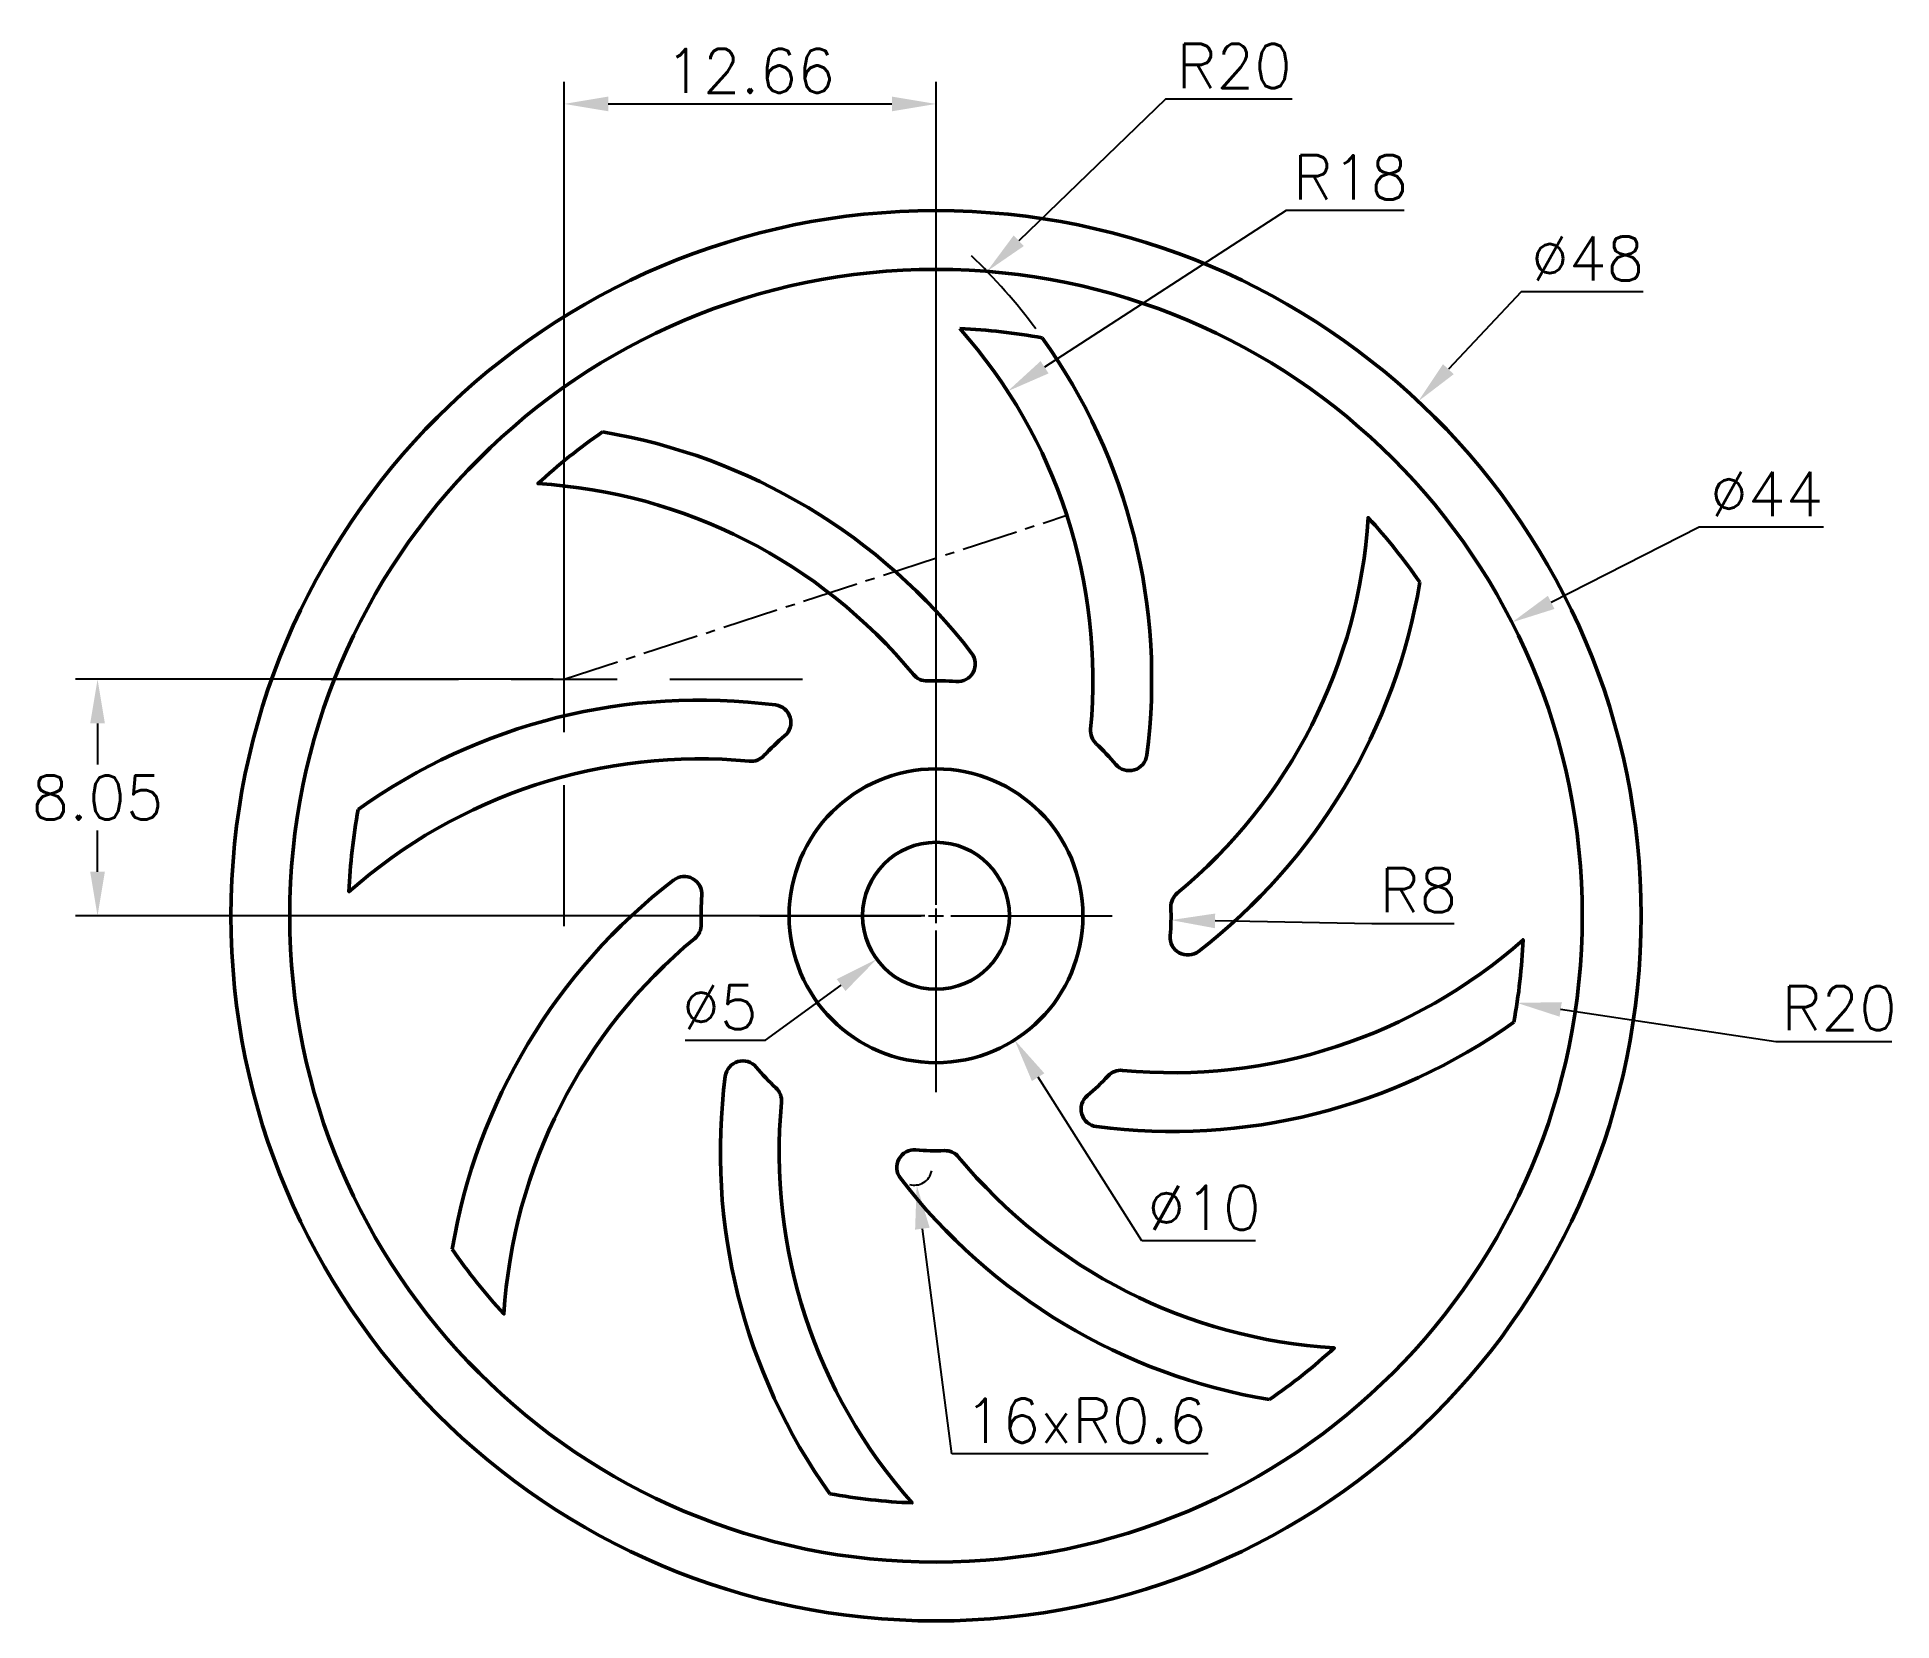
# Model space of a CAD drawing. Header units: millimetres. Extents: x 119.6 to 182.7, y 147.3 to 201.2.
import ezdxf

# ---------------------------------------------------------------- set-up
doc = ezdxf.new("R2010")
doc.units = ezdxf.units.MM
doc.linetypes.add('CENTER2', pattern=[28.575, 19.05, -3.175, 3.175, -3.175])
doc.layers.add('Dim', color=252, linetype='Continuous', transparency=0.4)
doc.styles.get("Standard").update_dxf_attribs({"font": 'simplex.shx'})
doc.dimstyles.new('ISO-25', dxfattribs={"dimscale": 0.6, "dimtxt": 2.5, "dimasz": 2.5, "dimexe": 1.25, "dimexo": 0.625, "dimtad": 1, "dimtih": 1, "dimtoh": 1, "dimdsep": 46, "dimtxsty": 'Standard', "dimcen": 0, "dimadec": 0, "dimazin": 0, "dimtfac": 1, "dimtofl": 0, "dimtmove": 0, "dimatfit": 3, "dimfxl": 1, "dimarcsym": 0})

# ---------------------------------------------------------------- blocks, each defined once
blk = doc.blocks.new('*D4')
at = {"layer": 'Defpoints', "color": 0, "transparency": 16777216}
for p in [(150.183, 171.304), (169.962, 168.339)]:
    blk.add_point(p, dxfattribs=at)
at = {"layer": 'Dim', "color": 0, "lineweight": -2, "transparency": 16777216}
for p, q in [((178.767, 167.019), (171.446, 168.116)), ((182.721, 167.019), (178.767, 167.019))]:
    blk.add_line(p, q, dxfattribs=at)
at = {"layer": 'Dim', "color": 0, "transparency": 16777216}
blk.add_solid([(171.483, 168.364), (171.409, 167.869), (169.962, 168.339)], dxfattribs=at)
at = {"layer": 'Dim', "color": 0, "transparency": 16777216, "insert": (180.932, 168.16), "char_height": 1.5, "attachment_point": 5}
blk.add_mtext('R20', dxfattribs=at)
blk = doc.blocks.new('*D7')
at = {"layer": 'Defpoints', "color": 0, "transparency": 16777216}
for p in [(150.183, 171.304), (158.182, 171.157)]:
    blk.add_point(p, dxfattribs=at)
at = {"layer": 'Dim', "color": 0, "lineweight": -2, "transparency": 16777216}
for p, q in [((165.02, 171.032), (159.682, 171.13)), ((167.817, 171.032), (165.02, 171.032))]:
    blk.add_line(p, q, dxfattribs=at)
at = {"layer": 'Dim', "color": 0, "transparency": 16777216}
blk.add_solid([(159.686, 171.38), (159.677, 170.88), (158.182, 171.157)], dxfattribs=at)
at = {"layer": 'Dim', "color": 0, "transparency": 16777216, "insert": (166.606, 172.173), "char_height": 1.5, "attachment_point": 5}
blk.add_mtext('R8', dxfattribs=at)
blk = doc.blocks.new('*U12')
at = {"layer": 'Dim', "color": 0, "transparency": 16777216}
for p, q in [((0, 0.5), (0, 6)), ((-6, 0), (-0.5, 0)), ((0.5, 0), (6, 0)), ((0, -6), (0, -0.5))]:
    blk.add_line(p, q, dxfattribs=at)
at = {"layer": 'Dim', "color": 0, "linetype": 'Continuous', "transparency": 16777216}
for p, q in [((-0.25, 0), (0.25, 0)), ((0, -0.25), (0, 0.25))]:
    blk.add_line(p, q, dxfattribs=at)
blk = doc.blocks.new('*U15')
at = {"layer": 'Dim', "color": 0, "transparency": 16777216}
for p, q in [((0, 3.6), (0, 8.84)), ((-8.278, 0), (-3.6, 0)), ((3.6, 0), (8.11, 0)), ((0, -8.403), (0, -3.6))]:
    blk.add_line(p, q, dxfattribs=at)
at = {"layer": 'Dim', "color": 0, "linetype": 'Continuous', "transparency": 16777216}
for p, q in [((0, -1.8), (0, 1.8)), ((-1.8, 0), (1.8, 0))]:
    blk.add_line(p, q, dxfattribs=at)
blk = doc.blocks.new('*D16')
at = {"layer": 'Defpoints', "color": 0, "lineweight": 50, "transparency": 16777216}
for p in [(150.183, 198.936), (137.525, 179.353), (150.183, 171.304)]:
    blk.add_point(p, dxfattribs=at)
at = {"layer": 'Dim', "color": 0, "lineweight": -2, "transparency": 16777216}
for p, q in [((137.525, 179.728), (137.525, 199.686)), ((150.183, 171.679), (150.183, 199.686)), ((139.025, 198.936), (148.683, 198.936))]:
    blk.add_line(p, q, dxfattribs=at)
at = {"layer": 'Dim', "color": 0, "lineweight": 50, "transparency": 16777216}
for points in [[(139.025, 199.186), (139.025, 198.686), (137.525, 198.936)], [(148.683, 199.186), (148.683, 198.686), (150.183, 198.936)]]:
    blk.add_solid(points, dxfattribs=at)
at = {"layer": 'Dim', "color": 0, "transparency": 16777216, "insert": (143.854, 200.061), "char_height": 1.5, "attachment_point": 5}
blk.add_mtext('12.66', dxfattribs=at)
blk = doc.blocks.new('*D17')
at = {"layer": 'Defpoints', "color": 0, "lineweight": 50, "transparency": 16777216}
for p in [(121.642, 179.353), (137.525, 179.353), (150.183, 171.304)]:
    blk.add_point(p, dxfattribs=at)
at = {"layer": 'Dim', "color": 0, "lineweight": -2, "transparency": 16777216}
for p, q in [((137.15, 179.353), (120.892, 179.353)), ((121.642, 177.853), (121.642, 176.453)), ((121.642, 172.804), (121.642, 174.203)), ((149.808, 171.304), (120.892, 171.304))]:
    blk.add_line(p, q, dxfattribs=at)
at = {"layer": 'Dim', "color": 0, "lineweight": 50, "transparency": 16777216}
for points in [[(121.392, 177.853), (121.892, 177.853), (121.642, 179.353)], [(121.392, 172.804), (121.892, 172.804), (121.642, 171.304)]]:
    blk.add_solid(points, dxfattribs=at)
at = {"layer": 'Dim', "color": 0, "transparency": 16777216, "insert": (121.642, 175.328), "char_height": 1.5, "attachment_point": 5}
blk.add_mtext('8.05', dxfattribs=at)
blk = doc.blocks.new('*D18')
at = {"layer": 'Defpoints', "color": 0, "lineweight": 50, "transparency": 16777216}
for p in [(149.448, 162.736), (149.525, 162.141)]:
    blk.add_point(p, dxfattribs=at)
at = {"layer": 'Dim', "color": 0, "lineweight": -2, "transparency": 16777216}
for p, q in [((150.717, 152.994), (149.719, 160.653)), ((159.45, 152.994), (150.717, 152.994))]:
    blk.add_line(p, q, dxfattribs=at)
blk.add_arc((149.448, 162.736), 0.6, 253.37745, 349.04474, dxfattribs=at)
at = {"layer": 'Dim', "color": 0, "lineweight": 50, "transparency": 16777216}
blk.add_solid([(149.967, 160.686), (149.471, 160.621), (149.525, 162.141)], dxfattribs=at)
at = {"layer": 'Dim', "color": 0, "transparency": 16777216, "insert": (155.271, 154.119), "char_height": 1.5, "attachment_point": 5}
blk.add_mtext('16xR0.6', dxfattribs=at)
blk = doc.blocks.new('*D19')
at = {"layer": 'Defpoints', "color": 0, "lineweight": 50, "transparency": 16777216}
for p in [(151.92, 193.238), (137.525, 179.353)]:
    blk.add_point(p, dxfattribs=at)
at = {"layer": 'Dim', "color": 0, "lineweight": -2, "transparency": 16777216}
for p, q in [((157.997, 199.101), (152.999, 194.28)), ((162.301, 199.101), (157.997, 199.101))]:
    blk.add_line(p, q, dxfattribs=at)
blk.add_arc((137.525, 179.353), 20, 36.60101, 46.11817, dxfattribs=at)
at = {"layer": 'Dim', "color": 0, "lineweight": 50, "transparency": 16777216}
blk.add_solid([(152.826, 194.459), (153.173, 194.1), (151.92, 193.238)], dxfattribs=at)
at = {"layer": 'Dim', "color": 0, "transparency": 16777216, "insert": (160.337, 200.226), "char_height": 1.5, "attachment_point": 5}
blk.add_mtext('R20', dxfattribs=at)
blk = doc.blocks.new('*D20')
at = {"layer": 'Defpoints', "color": 0, "lineweight": 50, "transparency": 16777216}
for p in [(152.621, 189.156), (137.525, 179.353)]:
    blk.add_point(p, dxfattribs=at)
at = {"layer": 'Dim', "color": 0, "lineweight": -2, "transparency": 16777216}
for p, q in [((162.099, 195.312), (153.879, 189.973)), ((166.117, 195.312), (162.099, 195.312))]:
    blk.add_line(p, q, dxfattribs=at)
at = {"layer": 'Dim', "color": 0, "lineweight": 50, "transparency": 16777216}
blk.add_solid([(153.743, 190.183), (154.015, 189.764), (152.621, 189.156)], dxfattribs=at)
at = {"layer": 'Dim', "color": 0, "transparency": 16777216, "insert": (164.295, 196.437), "char_height": 1.5, "attachment_point": 5}
blk.add_mtext('R18', dxfattribs=at)
blk = doc.blocks.new('*D21')
at = {"layer": 'Defpoints', "color": 0, "lineweight": 50, "transparency": 16777216}
for p in [(166.598, 188.814), (133.769, 153.795)]:
    blk.add_point(p, dxfattribs=at)
at = {"layer": 'Dim', "color": 0, "lineweight": -2, "transparency": 16777216}
for p, q in [((170.097, 192.546), (167.624, 189.908)), ((174.258, 192.546), (170.097, 192.546))]:
    blk.add_line(p, q, dxfattribs=at)
at = {"layer": 'Dim', "color": 0, "lineweight": 50, "transparency": 16777216}
blk.add_solid([(167.441, 190.079), (167.806, 189.737), (166.598, 188.814)], dxfattribs=at)
at = {"layer": 'Dim', "color": 0, "transparency": 16777216, "insert": (172.365, 193.671), "char_height": 1.5, "attachment_point": 5}
blk.add_mtext('∅48', dxfattribs=at)
blk = doc.blocks.new('*D22')
at = {"layer": 'Defpoints', "color": 0, "lineweight": 50, "transparency": 16777216}
for p in [(169.787, 181.29), (130.58, 161.319)]:
    blk.add_point(p, dxfattribs=at)
at = {"layer": 'Dim', "color": 0, "lineweight": -2, "transparency": 16777216}
for p, q in [((176.156, 184.535), (171.123, 181.971)), ((180.388, 184.535), (176.156, 184.535))]:
    blk.add_line(p, q, dxfattribs=at)
at = {"layer": 'Dim', "color": 0, "lineweight": 50, "transparency": 16777216}
blk.add_solid([(171.01, 182.194), (171.237, 181.748), (169.787, 181.29)], dxfattribs=at)
at = {"layer": 'Dim', "color": 0, "transparency": 16777216, "insert": (178.459, 185.66), "char_height": 1.5, "attachment_point": 5}
blk.add_mtext('∅44', dxfattribs=at)
blk = doc.blocks.new('*D23')
at = {"layer": 'Defpoints', "color": 0, "lineweight": 50, "transparency": 16777216}
for p in [(147.51, 175.53), (152.857, 167.079)]:
    blk.add_point(p, dxfattribs=at)
at = {"layer": 'Dim', "color": 0, "lineweight": -2, "transparency": 16777216}
for p, q in [((157.184, 160.238), (153.658, 165.811)), ((161.059, 160.238), (157.184, 160.238))]:
    blk.add_line(p, q, dxfattribs=at)
at = {"layer": 'Dim', "color": 0, "lineweight": 50, "transparency": 16777216}
blk.add_solid([(153.87, 165.945), (153.447, 165.678), (152.857, 167.079)], dxfattribs=at)
at = {"layer": 'Dim', "color": 0, "transparency": 16777216, "insert": (159.309, 161.363), "char_height": 1.5, "attachment_point": 5}
blk.add_mtext('∅10', dxfattribs=at)
blk = doc.blocks.new('*D24')
at = {"layer": 'Defpoints', "color": 0, "lineweight": 50, "transparency": 16777216}
for p in [(152.202, 172.779), (148.165, 169.83)]:
    blk.add_point(p, dxfattribs=at)
at = {"layer": 'Dim', "color": 0, "lineweight": -2, "transparency": 16777216}
for p, q in [((144.382, 167.066), (146.954, 168.945)), ((141.65, 167.066), (144.382, 167.066))]:
    blk.add_line(p, q, dxfattribs=at)
at = {"layer": 'Dim', "color": 0, "lineweight": 50, "transparency": 16777216}
blk.add_solid([(146.806, 169.146), (147.101, 168.743), (148.165, 169.83)], dxfattribs=at)
at = {"layer": 'Dim', "color": 0, "transparency": 16777216, "insert": (142.829, 168.191), "char_height": 1.5, "attachment_point": 5}
blk.add_mtext('∅5', dxfattribs=at)

msp = doc.modelspace()

# ---------------------------------------------------------------- linework, layer by layer
at = {"lineweight": 50}
for points in [[(138.834, 187.772, -0.189671), (151.395, 180.239, -0.652353), (150.868, 179.275, 0.030384), (149.897, 179.299, -0.232996), (149.413, 179.516, 0.207735), (136.63, 186.012, -0.035297)], [(166.651, 182.654, -0.189671), (159.118, 170.093, -0.652353), (158.154, 170.62, 0.030384), (158.178, 171.591, -0.232996), (158.396, 172.075, 0.207735), (164.891, 184.858, -0.035297)], [(130.514, 174.923, -0.189671), (144.722, 178.478, -0.652353), (145.031, 177.424, 0.030384), (144.327, 176.755, -0.232996), (143.832, 176.566, 0.207735), (130.2, 172.12, -0.035297)], [(130.514, 174.923, -0.189671), (144.722, 178.478, -0.652353), (145.031, 177.424, 0.030384), (144.327, 176.755, -0.232996), (143.832, 176.566, 0.207735), (130.2, 172.12, -0.035297)], [(133.716, 159.955, -0.189671), (141.249, 172.516, -0.652353), (142.213, 171.989, 0.030384), (142.189, 171.018, -0.232996), (141.971, 170.534, 0.207735), (135.476, 157.751, -0.035297)], [(169.853, 167.686, -0.189671), (155.645, 164.13, -0.652353), (155.336, 165.184, 0.030384), (156.039, 165.854, -0.232996), (156.535, 166.043, 0.207735), (170.167, 170.488, -0.035297)], [(146.565, 151.634, -0.189671), (143.01, 165.843, -0.652353), (144.063, 166.152, 0.030384), (144.733, 165.448, -0.232996), (144.922, 164.953, 0.207735), (149.367, 151.321, -0.035297)], [(161.533, 154.837, -0.189671), (148.972, 162.37, -0.652353), (149.499, 163.334, 0.030384), (150.47, 163.31, -0.232996), (150.954, 163.092, 0.207735), (163.737, 156.597, -0.035297)]]:
    msp.add_lwpolyline(points, format="xyb", close=True, dxfattribs=at)
for radius in [24, 22, 5, 2.5]:
    msp.add_circle((150.183, 171.304), radius, dxfattribs=at)
for centre, radius, start, end in [((137.525, 179.353), 18, 354.59208, 41.53382), ((150.183, 171.304), 20, 79.57534, 87.66135), ((137.525, 179.353), 20, 352.56759, 35.52671), ((156.043, 177.6), 0.6, 174.59208, 227.05481), ((150.183, 171.304), 8, 40.09342, 47.05481), ((156.762, 176.843), 0.6, 220.09342, 352.56759)]:
    msp.add_arc(centre, radius, start, end, dxfattribs=at)
at = {"layer": 'Dim', "linetype": 'CENTER2', "ltscale": 0.1}
msp.add_line((137.525, 179.353), (154.638, 184.934), dxfattribs=at)

# ---------------------------------------------------------------- block references
at = {"layer": 'Dim'}
for name, p in [('*U15', (137.525, 179.353)), ('*U12', (150.183, 171.304))]:
    msp.add_blockref(name, p, dxfattribs=at)

# ---------------------------------------------------------------- dimensions: what is measured, and where the dimension line sits
for center, mpoint, picture, middle in [((137.525, 179.353), (151.92, 193.238), '*D19', (160.337, 199.101)), ((137.525, 179.353), (152.621, 189.156), '*D20', (164.295, 195.312)), ((150.183, 171.304), (158.182, 171.157), '*D7', (165.02, 171.032)), ((150.183, 171.304), (169.962, 168.339), '*D4', (178.767, 167.019))]:
    dim = msp.add_radius_dim(center=center, mpoint=mpoint, dimstyle='ISO-25', dxfattribs=at)
    dim.commit()
    dim.dimension.update_dxf_attribs({"geometry": picture, "text_midpoint": middle, "dimtype": 164})
dim = msp.add_linear_dim(base=(150.183, 198.936), p1=(137.525, 179.353), p2=(150.183, 171.304), dimstyle='ISO-25', dxfattribs=at)
dim.commit()
dim.dimension.update_dxf_attribs({"geometry": '*D16', "text_midpoint": (143.854, 198.936), "dimtype": 160})
for p1, p2, picture, middle in [((133.769, 153.795), (166.598, 188.814), '*D21', (172.365, 192.546)), ((130.58, 161.319), (169.787, 181.29), '*D22', (178.459, 184.535)), ((147.51, 175.53), (152.857, 167.079), '*D23', (159.309, 160.238)), ((152.202, 172.779), (148.165, 169.83), '*D24', (142.829, 167.066))]:
    dim = msp.add_diameter_dim_2p(p1=p1, p2=p2, dimstyle='ISO-25', dxfattribs=at)
    dim.commit()
    dim.dimension.update_dxf_attribs({"geometry": picture, "text_midpoint": middle, "dimtype": 163})
dim = msp.add_linear_dim(base=(121.642, 179.353), p1=(150.183, 171.304), p2=(137.525, 179.353), angle=90, dimstyle='ISO-25', dxfattribs=at)
dim.commit()
dim.dimension.update_dxf_attribs({"geometry": '*D17', "text_midpoint": (121.642, 175.328)})
dim = msp.add_radius_dim(center=(149.448, 162.736), mpoint=(149.525, 162.141), text='16x<>', dimstyle='ISO-25', dxfattribs=at)
dim.commit()
dim.dimension.update_dxf_attribs({"geometry": '*D18', "text_midpoint": (155.271, 152.994), "dimtype": 164})

doc.saveas('drawing.dxf')
